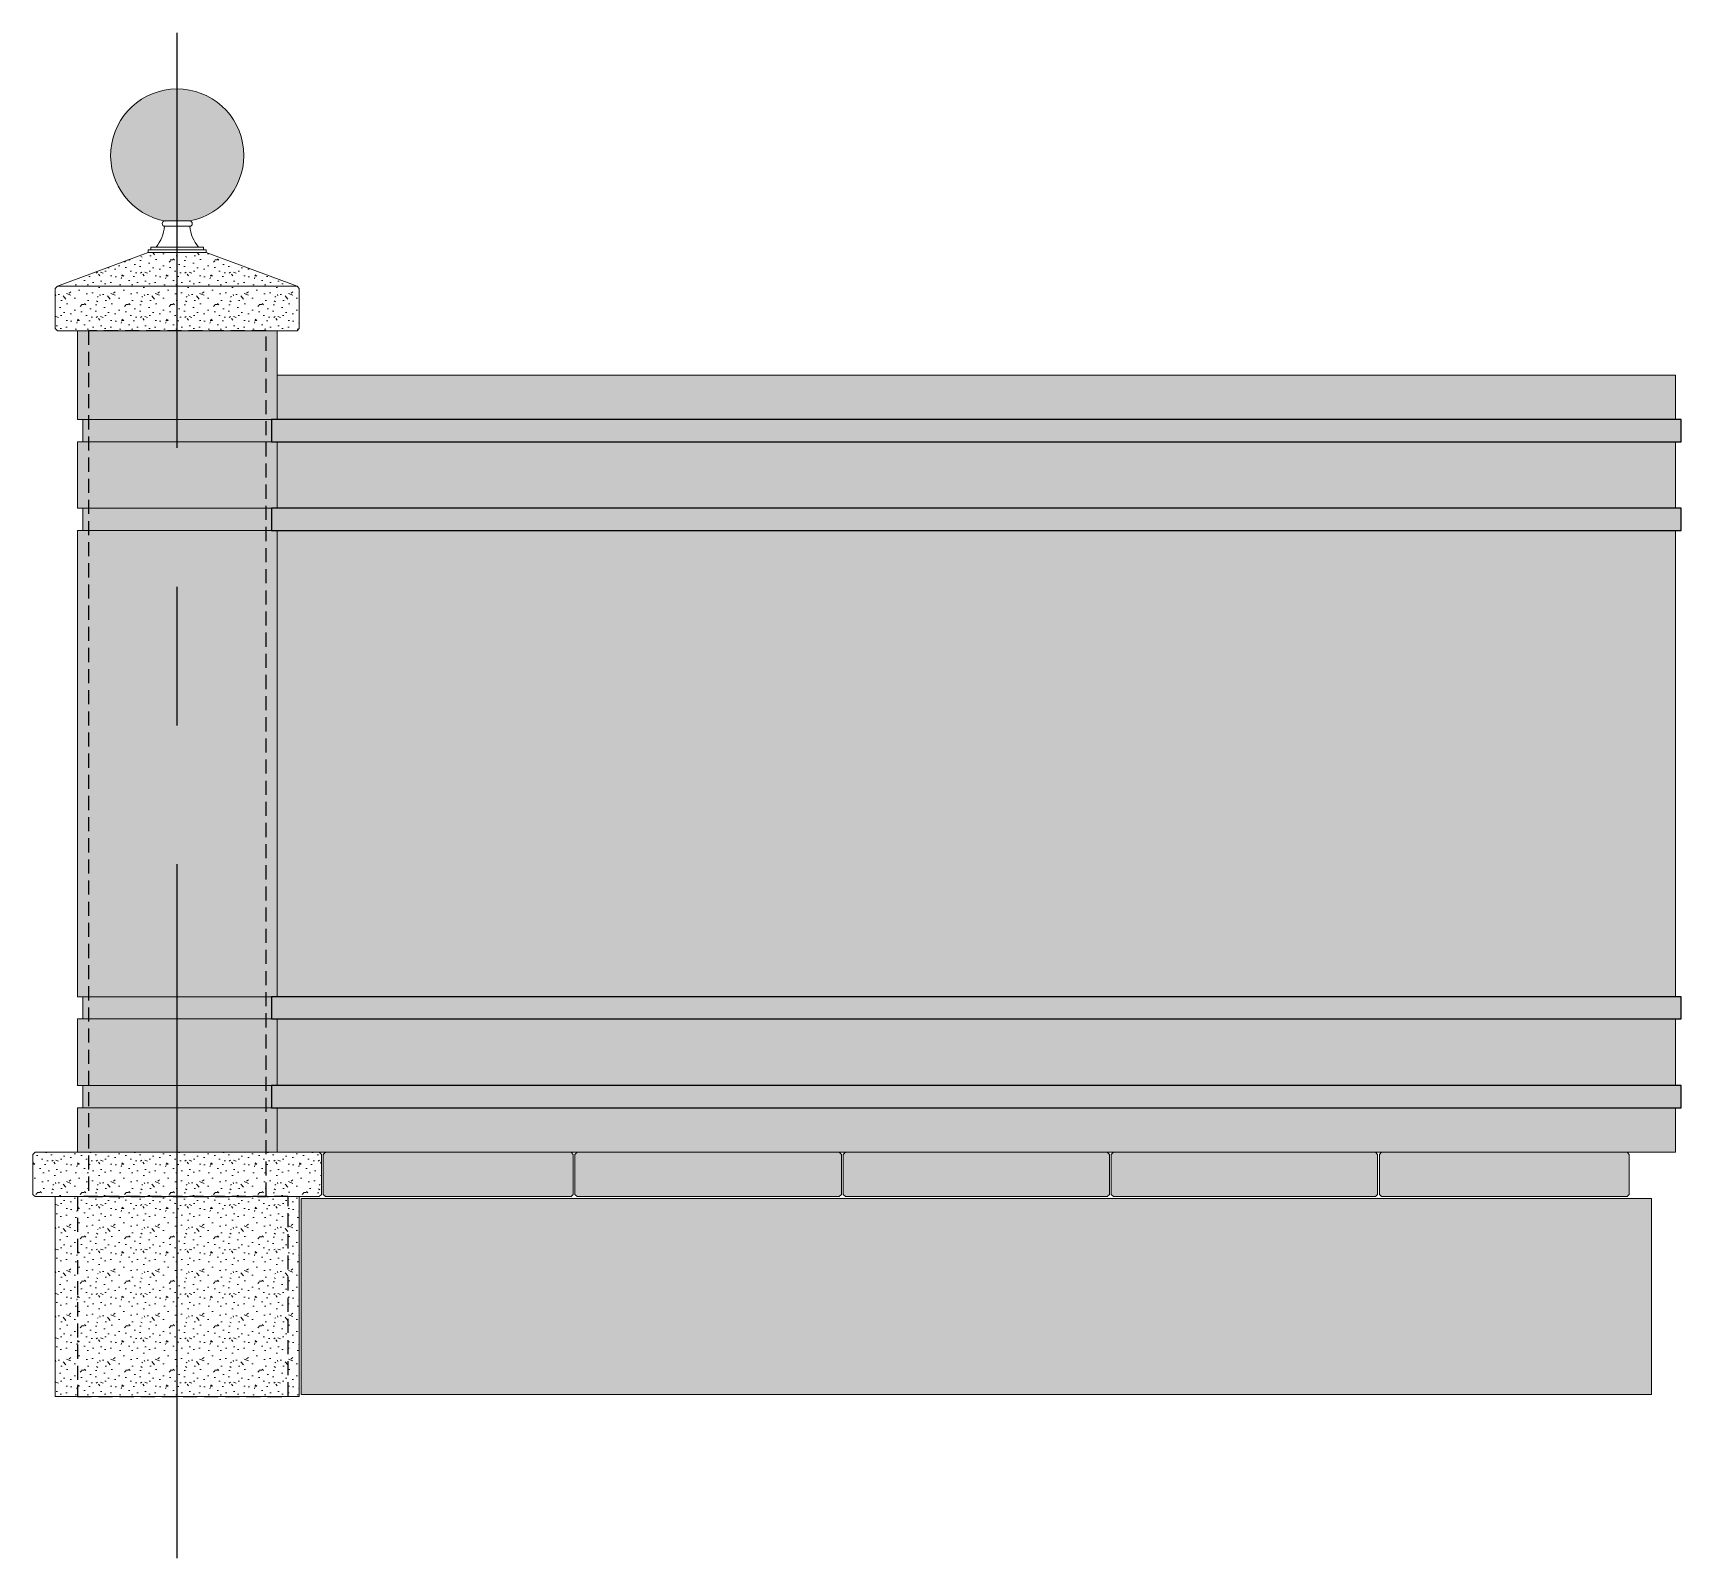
# Model space of a CAD drawing. Header units: inches. Extents: x 295786 to 300745, y 68261 to 70432.
# Drawn here: x 296718.9 to 296867.4, y 69351.5 to 69488.9 of the extents above; entities that cross this region are included whole.
import ezdxf

# ---------------------------------------------------------------- set-up
doc = ezdxf.new("R2010")
doc.units = ezdxf.units.IN
doc.header["$MEASUREMENT"] = 0
doc.linetypes.add('CENTER', pattern=[2, 1.25, -0.25, 0.25, -0.25])
doc.linetypes.add('HIDDEN', pattern=[9.525, 6.35, -3.175])
doc.layers.add('CENTRE LINE', color=8, linetype='CENTER')
doc.layers.add('HIDDEN', color=2, linetype='HIDDEN')
for name, color, linetype, lineweight in [('F--BLOCKWALL-HATCH', 250, 'Continuous', 13), ('G--STELWRK-1', 9, 'Continuous', 18), ('G--STELWRK-2', 2, 'Continuous', 25), ('M--PAVERS', 3, 'Continuous', 18), ('M--PAVERS-2', 3, 'Continuous', 18), ('M--TILING-1', 8, 'Continuous', 13), ('PAINT LINE', 252, 'Continuous', 18)]:
    doc.layers.add(name, color=color, linetype=linetype, lineweight=lineweight)
pattern_1 = [(0, (-2156.154, -289.823), (0, 4), [0, -4]), (0, (-2156.114, -291.223), (0, 4), [0, -4]), (0, (-2155.994, -289.063), (0, 4), [0, -4]), (338.1986, (-2158.0739, -290.30305), (12.000001092, -3.999999642), [0.430812, -21.109848]), (216.8699, (-2157.6739, -290.46305), (11.9999996713, 8.000000493), [0.2, -19.8]), (130.6013, (-2157.8339, -290.58305), (20.00000168495, -23.9999960726), [0.36878, -36.509396]), (206.5651, (-2159.1539, -291.063), (-3.999996632, -4.000005238), [0.089444, -8.854828]), (326.3099, (-2159.2339, -291.103), (7.999998231, -4.000005338), [0.144224, -14.277984]), (108.4349, (-2159.1139, -291.183), (-3.999993613, 8.0000017384), [0.126492, -12.52262]), (225, (-2156.594, -291.463), (-4e-16, -4.000001238), [0.169704, -5.487148]), (0, (-2156.714, -291.583), (4, 4), [0.24, -3.76]), (135, (-2156.474, -291.583), (-4.000001238, 0), [0.169704, -5.487148]), (251.5651, (-2157.0739, -288.903), (3.999993613, 8.0000017384), [0.126492, -12.52262]), (0, (-2157.114, -289.023), (4, 4), [0.2, -3.8]), (143.1301, (-2156.9139, -289.02305), (-11.9999996713, 8.000000493), [0.2, -19.8]), (213.6901, (-2159.1939, -288.863), (7.999998231, 4.000005338), [0.144224, -14.277984]), (341.5651, (-2159.3139, -288.943), (-8.0000017384, 3.999993613), [0.252984, -12.396128]), (126.8699, (-2159.0739, -289.02305), (8.000000493, -11.9999996713), [0.2, -19.8]), (0, (-2158.034, -289.023), (0, 4), [0, -4]), (0, (-2159.114, -290.063), (0, 4), [0, -4]), (0, (-2157.994, -291.543), (0, 4), [0, -4]), (0, (-2156.914, -290.303), (0, 4), [0, -4]), (0, (-2158.074, -289.623), (0, 4), [0, -4]), (0, (-2158.954, -289.503), (0, 4), [0, -4]), (0, (-2158.594, -289.743), (0, 4), [0, -4]), (0, (-2158.754, -290.703), (0, 4), [0, -4]), (0, (-2159.714, -290.543), (0, 4), [0, -4]), (0, (-2159.674, -289.623), (0, 4), [0, -4]), (0, (-2159.794, -288.743), (0, 4), [0, -4]), (0, (-2158.554, -288.583), (0, 4), [0, -4]), (0, (-2157.674, -288.423), (0, 4), [0, -4]), (0, (-2156.274, -288.583), (0, 4), [0, -4]), (0, (-2157.234, -289.823), (0, 4), [0, -4]), (0, (-2157.634, -289.103), (0, 4), [0, -4]), (0, (-2157.314, -291.023), (0, 4), [0, -4]), (0, (-2158.514, -291.223), (0, 4), [0, -4]), (0, (-2157.314, -292.103), (0, 4), [0, -4]), (0, (-2158.634, -291.863), (0, 4), [0, -4]), (0, (-2159.914, -291.983), (0, 4), [0, -4]), (0, (-2159.434, -292.183), (0, 4), [0, -4]), (0, (-2159.394, -291.623), (0, 4), [0, -4]), (0, (-2156.714, -292.263), (0, 4), [0, -4]), (0, (-2156.234, -290.623), (0, 4), [0, -4]), (0, (-2156.434, -289.423), (0, 4), [0, -4]), (0, (-2158.274, -292.303), (0, 4), [0, -4])]
pattern_2 = [(0, (-2156.154, -293.823), (0, 4), [0, -4]), (0, (-2156.114, -295.223), (0, 4), [0, -4]), (0, (-2155.994, -293.063), (0, 4), [0, -4]), (338.1986, (-2158.0739, -294.30305), (12.000001092, -3.999999642), [0.430812, -21.109848]), (216.8699, (-2157.6739, -294.46305), (11.9999996713, 8.000000493), [0.2, -19.8]), (130.6013, (-2157.8339, -294.58305), (20.00000168495, -23.9999960726), [0.36878, -36.509396]), (206.5651, (-2159.1539, -295.063), (-3.999996632, -4.000005238), [0.089444, -8.854828]), (326.3099, (-2159.2339, -295.103), (7.999998231, -4.000005338), [0.144224, -14.277984]), (108.4349, (-2159.1139, -295.183), (-3.999993613, 8.0000017384), [0.126492, -12.52262]), (225, (-2156.594, -295.463), (-4e-16, -4.000001238), [0.169704, -5.487148]), (0, (-2156.714, -295.583), (4, 4), [0.24, -3.76]), (135, (-2156.474, -295.583), (-4.000001238, 0), [0.169704, -5.487148]), (251.5651, (-2157.0739, -292.903), (3.999993613, 8.0000017384), [0.126492, -12.52262]), (0, (-2157.114, -293.023), (4, 4), [0.2, -3.8]), (143.1301, (-2156.9139, -293.02305), (-11.9999996713, 8.000000493), [0.2, -19.8]), (213.6901, (-2159.1939, -292.863), (7.999998231, 4.000005338), [0.144224, -14.277984]), (341.5651, (-2159.3139, -292.943), (-8.0000017384, 3.999993613), [0.252984, -12.396128]), (126.8699, (-2159.0739, -293.02305), (8.000000493, -11.9999996713), [0.2, -19.8]), (0, (-2158.034, -293.023), (0, 4), [0, -4]), (0, (-2159.114, -294.063), (0, 4), [0, -4]), (0, (-2157.994, -295.543), (0, 4), [0, -4]), (0, (-2156.914, -294.303), (0, 4), [0, -4]), (0, (-2158.074, -293.623), (0, 4), [0, -4]), (0, (-2158.954, -293.503), (0, 4), [0, -4]), (0, (-2158.594, -293.743), (0, 4), [0, -4]), (0, (-2158.754, -294.703), (0, 4), [0, -4]), (0, (-2159.714, -294.543), (0, 4), [0, -4]), (0, (-2159.674, -293.623), (0, 4), [0, -4]), (0, (-2159.794, -292.743), (0, 4), [0, -4]), (0, (-2158.554, -292.583), (0, 4), [0, -4]), (0, (-2157.674, -292.423), (0, 4), [0, -4]), (0, (-2156.274, -292.583), (0, 4), [0, -4]), (0, (-2157.234, -293.823), (0, 4), [0, -4]), (0, (-2157.634, -293.103), (0, 4), [0, -4]), (0, (-2157.314, -295.023), (0, 4), [0, -4]), (0, (-2158.514, -295.223), (0, 4), [0, -4]), (0, (-2157.314, -296.103), (0, 4), [0, -4]), (0, (-2158.634, -295.863), (0, 4), [0, -4]), (0, (-2159.914, -295.983), (0, 4), [0, -4]), (0, (-2159.434, -296.183), (0, 4), [0, -4]), (0, (-2159.394, -295.623), (0, 4), [0, -4]), (0, (-2156.714, -296.263), (0, 4), [0, -4]), (0, (-2156.234, -294.623), (0, 4), [0, -4]), (0, (-2156.434, -293.423), (0, 4), [0, -4]), (0, (-2158.274, -296.303), (0, 4), [0, -4])]
pattern_3 = [(0, (-380.4524, 2.56), (0, 4), [0, -4]), (0, (-380.4124, 1.16), (0, 4), [0, -4]), (0, (-380.2924, 3.32), (0, 4), [0, -4]), (338.1986, (-382.3724, 2.08), (12.000001092, -3.999999642), [0.430812, -21.109848]), (216.8699, (-381.9724, 1.92), (11.9999996713, 8.000000493), [0.2, -19.8]), (130.6013, (-382.1324, 1.8), (20.00000168495, -23.9999960726), [0.36878, -36.509396]), (206.5651, (-383.4524, 1.32), (-3.999996632, -4.000005238), [0.089444, -8.854828]), (326.3099, (-383.5324, 1.28), (7.999998231, -4.000005338), [0.144224, -14.277984]), (108.4349, (-383.4124, 1.2), (-3.999993613, 8.0000017384), [0.126492, -12.52262]), (225, (-380.8924, 0.92), (-4e-16, -4.000001238), [0.169704, -5.487148]), (0, (-381.0124, 0.8), (4, 4), [0.24, -3.76]), (135, (-380.7724, 0.8), (-4.000001238, 0), [0.169704, -5.487148]), (251.5651, (-381.3724, 3.48), (3.999993613, 8.0000017384), [0.126492, -12.52262]), (0, (-381.4124, 3.36), (4, 4), [0.2, -3.8]), (143.1301, (-381.2124, 3.36), (-11.9999996713, 8.000000493), [0.2, -19.8]), (213.6901, (-383.4924, 3.52), (7.999998231, 4.000005338), [0.144224, -14.277984]), (341.5651, (-383.6124, 3.44), (-8.0000017384, 3.999993613), [0.252984, -12.396128]), (126.8699, (-383.3724, 3.36), (8.000000493, -11.9999996713), [0.2, -19.8]), (0, (-382.3324, 3.36), (0, 4), [0, -4]), (0, (-383.4124, 2.32), (0, 4), [0, -4]), (0, (-382.2924, 0.84), (0, 4), [0, -4]), (0, (-381.2124, 2.08), (0, 4), [0, -4]), (0, (-382.3724, 2.76), (0, 4), [0, -4]), (0, (-383.2524, 2.88), (0, 4), [0, -4]), (0, (-382.8924, 2.64), (0, 4), [0, -4]), (0, (-383.0524, 1.68), (0, 4), [0, -4]), (0, (-384.0124, 1.84), (0, 4), [0, -4]), (0, (-383.9724, 2.76), (0, 4), [0, -4]), (0, (-384.0924, 3.64), (0, 4), [0, -4]), (0, (-382.8524, 3.8), (0, 4), [0, -4]), (0, (-381.9724, 3.96), (0, 4), [0, -4]), (0, (-380.5724, 3.8), (0, 4), [0, -4]), (0, (-381.5324, 2.56), (0, 4), [0, -4]), (0, (-381.9324, 3.28), (0, 4), [0, -4]), (0, (-381.6124, 1.36), (0, 4), [0, -4]), (0, (-382.8124, 1.16), (0, 4), [0, -4]), (0, (-381.6124, 0.28), (0, 4), [0, -4]), (0, (-382.9324, 0.52), (0, 4), [0, -4]), (0, (-384.2124, 0.4), (0, 4), [0, -4]), (0, (-383.7324, 0.2), (0, 4), [0, -4]), (0, (-383.6924, 0.76), (0, 4), [0, -4]), (0, (-381.0124, 0.12), (0, 4), [0, -4]), (0, (-380.5324, 1.76), (0, 4), [0, -4]), (0, (-380.7324, 2.96), (0, 4), [0, -4]), (0, (-382.5724, 0.08), (0, 4), [0, -4])]

msp = doc.modelspace()

# ---------------------------------------------------------------- hatches: boundary and pattern name
at = {"layer": 'F--BLOCKWALL-HATCH'}
h = msp.add_hatch(dxfattribs=at)
h.set_pattern_fill('CONC', color=256, scale=4, pattern_type=2)
h.set_pattern_definition(pattern_1)
h.paths.add_polyline_path([(296729.30202618, 69469.08397266), (296734.52397382, 69469.08397266), (296742.713, 69466.051), (296721.113, 69466.051)])
h = msp.add_hatch(dxfattribs=at)
h.set_pattern_fill('CONC', color=256, scale=4, pattern_type=2)
h.set_pattern_definition(pattern_1)
h.paths.add_polyline_path([(296721.113, 69466.051), (296742.713, 69466.051), (296742.913, 69465.851), (296742.913, 69462.251), (296742.713, 69462.051), (296721.113, 69462.051), (296720.913, 69462.251), (296720.913, 69465.851)])
h = msp.add_hatch(dxfattribs=at)
h.set_pattern_fill('CONC', color=256, scale=4, pattern_type=2)
h.set_pattern_definition(pattern_2)
h.paths.add_polyline_path([(296740.913, 69462.051), (296722.913, 69462.051), (296722.913, 69454.051), (296723.413, 69454.051), (296723.413, 69452.051), (296722.913, 69452.051), (296722.913, 69446.051), (296723.413, 69446.051), (296723.413, 69444.051), (296722.913, 69444.051), (296722.913, 69402.051), (296723.413, 69402.051), (296723.413, 69400.051), (296722.913, 69400.051), (296722.913, 69394.051), (296723.413, 69394.051), (296723.413, 69392.051), (296722.913, 69392.051), (296722.913, 69388.051), (296740.913, 69388.051), (296740.913, 69392.051), (296740.413, 69392.051), (296740.413, 69394.051), (296740.913, 69394.051), (296740.913, 69400.051), (296740.413, 69400.051), (296740.413, 69402.051), (296740.913, 69402.051), (296740.913, 69444.051), (296740.413, 69444.051), (296740.413, 69446.051), (296740.913, 69446.051), (296740.913, 69452.051), (296740.413, 69452.051), (296740.413, 69454.051), (296740.913, 69454.051)])
h.paths.add_polyline_path([(296723.413, 69454.051), (296740.413, 69454.051), (296740.413, 69452.051), (296723.413, 69452.051)], flags=17)
h.paths.add_polyline_path([(296723.413, 69446.051), (296740.413, 69446.051), (296740.413, 69444.051), (296723.413, 69444.051)], flags=17)
h.paths.add_polyline_path([(296723.413, 69402.051), (296740.413, 69402.051), (296740.413, 69400.051), (296723.413, 69400.051)], flags=17)
h.paths.add_polyline_path([(296723.413, 69394.051), (296740.413, 69394.051), (296740.413, 69392.051), (296723.413, 69392.051)], flags=17)
h = msp.add_hatch(dxfattribs=at)
h.set_pattern_fill('CONC', color=256, scale=4, pattern_type=2)
h.set_pattern_definition(pattern_3)
h.paths.add_polyline_path([(296740.913, 69454.051), (296866.913, 69454.051), (296866.913, 69458.051), (296740.913, 69458.051)])
h.paths.add_polyline_path([(296740.913, 69446.051), (296866.913, 69446.051), (296866.913, 69452.051), (296740.913, 69452.051)])
h.paths.add_polyline_path([(296740.913, 69402.051), (296866.913, 69402.051), (296866.913, 69444.051), (296740.913, 69444.051)])
h.paths.add_polyline_path([(296866.913, 69392.051), (296740.913, 69392.051), (296740.913, 69388.051), (296866.913, 69388.051)])
h.paths.add_polyline_path([(296740.913, 69394.051), (296866.913, 69394.051), (296866.913, 69400.051), (296740.913, 69400.051)])
h = msp.add_hatch(dxfattribs=at)
h.set_pattern_fill('CONC', color=256, scale=4, pattern_type=2)
h.set_pattern_definition(pattern_2)
h.paths.add_polyline_path([(296723.413, 69454.051), (296740.413, 69454.051), (296740.413, 69452.051), (296723.413, 69452.051)])
h.paths.add_polyline_path([(296723.413, 69446.051), (296740.413, 69446.051), (296740.413, 69444.051), (296723.413, 69444.051)])
h.paths.add_polyline_path([(296723.413, 69402.051), (296740.413, 69402.051), (296740.413, 69400.051), (296723.413, 69400.051)])
h.paths.add_polyline_path([(296723.413, 69394.051), (296740.413, 69394.051), (296740.413, 69392.051), (296723.413, 69392.051)])
h = msp.add_hatch(dxfattribs=at)
h.set_pattern_fill('CONC', color=256, scale=4, pattern_type=2)
h.set_pattern_definition(pattern_3)
h.paths.add_polyline_path([(296867.413, 69394.051), (296740.413, 69394.051), (296740.413, 69392.051), (296867.413, 69392.051)])
h.paths.add_polyline_path([(296867.413, 69402.051), (296740.413, 69402.051), (296740.413, 69400.051), (296867.413, 69400.051)])
h.paths.add_polyline_path([(296867.413, 69446.051), (296740.413, 69446.051), (296740.413, 69444.051), (296867.413, 69444.051)])
h.paths.add_polyline_path([(296867.413, 69454.051), (296740.413, 69454.051), (296740.413, 69452.051), (296867.413, 69452.051)])
h = msp.add_hatch(dxfattribs=at)
h.set_pattern_fill('CONC', color=256, scale=4, pattern_type=2)
h.set_pattern_definition(pattern_2)
h.paths.add_polyline_path([(296719.113, 69388.051), (296744.713, 69388.051), (296744.913, 69387.851), (296744.913, 69384.251), (296744.713, 69384.051), (296719.113, 69384.051), (296718.913, 69384.251), (296718.913, 69387.851)])
h = msp.add_hatch(dxfattribs=at)
h.set_pattern_fill('CONC', color=256, scale=4, pattern_type=2)
h.set_pattern_definition(pattern_2)
h.paths.add_polyline_path([(296840.433, 69388.051), (296862.553, 69388.051), (296862.753, 69387.851), (296862.753, 69384.251), (296862.553, 69384.051), (296840.433, 69384.051), (296840.233, 69384.251), (296840.233, 69387.851)])
h.paths.add_polyline_path([(296839.873, 69388.051), (296816.273, 69388.051), (296816.073, 69387.851), (296816.073, 69384.251), (296816.273, 69384.051), (296839.873, 69384.051), (296840.073, 69384.251), (296840.073, 69387.851)])
h.paths.add_polyline_path([(296815.713, 69388.051), (296792.113, 69388.051), (296791.913, 69387.851), (296791.913, 69384.251), (296792.113, 69384.051), (296815.713, 69384.051), (296815.913, 69384.251), (296815.913, 69387.851)])
h.paths.add_polyline_path([(296791.553, 69388.051), (296767.953, 69388.051), (296767.753, 69387.851), (296767.753, 69384.251), (296767.953, 69384.051), (296791.553, 69384.051), (296791.753, 69384.251), (296791.753, 69387.851)])
h.paths.add_polyline_path([(296767.393, 69388.051), (296745.273, 69388.051), (296745.073, 69387.851), (296745.073, 69384.251), (296745.273, 69384.051), (296767.393, 69384.051), (296767.593, 69384.251), (296767.593, 69387.851)])
h = msp.add_hatch(dxfattribs=at)
h.set_pattern_fill('CONC', color=256, scale=4, pattern_type=2)
h.set_pattern_definition(pattern_2)
h.paths.add_polyline_path([(296742.913, 69384.051), (296720.913, 69384.051), (296720.913, 69366.051), (296742.913, 69366.051)])
h = msp.add_hatch(dxfattribs=at)
h.set_pattern_fill('CONC', color=252, scale=4, pattern_type=2)
h.set_pattern_definition(pattern_2)
h.paths.add_polyline_path([(296743.073, 69383.891), (296864.753, 69383.891), (296864.753, 69366.211), (296743.073, 69366.211)])
at = {"layer": 'PAINT LINE'}
h = msp.add_hatch(color=256, dxfattribs=at)
h.set_gradient(color1=(255, 127, 0), one_color=1, tint=1, name='SPHERICAL')
h.paths.add_polyline_path([(296731.913, 69483.83224095), (296731.913, 69471.93693748), (296733.02897356, 69471.93693748, 0.9105747929)])
h.paths.add_polyline_path([(296731.913, 69483.83224095, 0.9105747929), (296730.79702644, 69471.93693748), (296731.913, 69471.93693748)])

# ---------------------------------------------------------------- linework, layer by layer
at = {"layer": 'CENTRE LINE', "ltscale": 50}
msp.add_line((296731.913, 69351.49095084), (296731.913, 69488.87095084), dxfattribs=at)
at = {"layer": 'G--STELWRK-1', "ltscale": 0.1}
msp.add_line((296733.02897356, 69471.45295548), (296730.79702644, 69471.45295548), dxfattribs=at)
msp.add_lwpolyline([(296730.79702644, 69471.45295548, -1), (296730.79702644, 69471.93693748), (296733.02897356, 69471.93693748)], format="xyb", dxfattribs=at)
for points in [[(296734.52397382, 69469.08397266), (296729.30202618, 69469.08397266), (296729.30202618, 69469.32596366), (296734.52397382, 69469.32596366)], [(296734.28198282, 69469.32596366), (296729.54401718, 69469.32596366), (296729.54401718, 69469.56795466), (296734.28198282, 69469.56795466)]]:
    msp.add_lwpolyline(points, close=True, dxfattribs=at)
for centre, radius, start, end in [((296731.913, 69477.83224095), 6, 280.7191831823, 260.1076496528), ((296727.10086074, 69471.85089869), 3.69716696, 321.8673142747, 353.8210194361), ((296733.02897356, 69471.69494648), 0.241991, 270, 90), ((296736.72513926, 69471.85089869), 3.69716696, 186.1789805639, 218.1326857253)]:
    msp.add_arc(centre, radius, start, end, dxfattribs=at)
at = {"layer": 'G--STELWRK-2'}
for points in [[(296867.413, 69454.051), (296740.413, 69454.051), (296740.413, 69452.051), (296867.413, 69452.051)], [(296867.413, 69446.051), (296740.413, 69446.051), (296740.413, 69444.051), (296867.413, 69444.051)], [(296867.413, 69402.051), (296740.413, 69402.051), (296740.413, 69400.051), (296867.413, 69400.051)], [(296867.413, 69394.051), (296740.413, 69394.051), (296740.413, 69392.051), (296867.413, 69392.051)]]:
    msp.add_lwpolyline(points, close=True, dxfattribs=at)
at = {"layer": 'HIDDEN', "linetype": 'HIDDEN', "ltscale": 0.2}
for points in [[(296739.913, 69462.051), (296723.913, 69462.051), (296723.913, 69384.051), (296739.913, 69384.051)], [(296741.913, 69384.051), (296722.913, 69384.051), (296722.913, 69366.051), (296741.913, 69366.051)]]:
    msp.add_lwpolyline(points, close=True, dxfattribs=at)
at = {"layer": 'M--PAVERS'}
for points in [[(296729.30202618, 69469.08397266), (296734.52397382, 69469.08397266), (296742.713, 69466.051), (296721.113, 69466.051)], [(296721.113, 69466.051), (296742.713, 69466.051), (296742.913, 69465.851), (296742.913, 69462.251), (296742.713, 69462.051), (296721.113, 69462.051), (296720.913, 69462.251), (296720.913, 69465.851)], [(296740.913, 69462.051), (296722.913, 69462.051), (296722.913, 69454.051), (296723.413, 69454.051), (296723.413, 69452.051), (296722.913, 69452.051), (296722.913, 69446.051), (296723.413, 69446.051), (296723.413, 69444.051), (296722.913, 69444.051), (296722.913, 69402.051), (296723.413, 69402.051), (296723.413, 69400.051), (296722.913, 69400.051), (296722.913, 69394.051), (296723.413, 69394.051), (296723.413, 69392.051), (296722.913, 69392.051), (296722.913, 69388.051), (296740.913, 69388.051), (296740.913, 69392.051), (296740.413, 69392.051), (296740.413, 69394.051), (296740.913, 69394.051), (296740.913, 69400.051), (296740.413, 69400.051), (296740.413, 69402.051), (296740.913, 69402.051), (296740.913, 69444.051), (296740.413, 69444.051), (296740.413, 69446.051), (296740.913, 69446.051), (296740.913, 69452.051), (296740.413, 69452.051), (296740.413, 69454.051), (296740.913, 69454.051)], [(296866.913, 69458.051), (296740.913, 69458.051), (296740.913, 69454.051), (296740.413, 69454.051), (296740.413, 69452.051), (296740.913, 69452.051), (296740.913, 69446.051), (296740.413, 69446.051), (296740.413, 69444.051), (296740.913, 69444.051), (296740.913, 69402.051), (296740.413, 69402.051), (296740.413, 69400.051), (296740.913, 69400.051), (296740.913, 69394.051), (296740.413, 69394.051), (296740.413, 69392.051), (296740.913, 69392.051), (296740.913, 69388.051), (296866.913, 69388.051), (296866.913, 69392.051), (296867.413, 69392.051), (296867.413, 69394.051), (296866.913, 69394.051), (296866.913, 69400.051), (296867.413, 69400.051), (296867.413, 69402.051), (296866.913, 69402.051), (296866.913, 69444.051), (296867.413, 69444.051), (296867.413, 69446.051), (296866.913, 69446.051), (296866.913, 69452.051), (296867.413, 69452.051), (296867.413, 69454.051), (296866.913, 69454.051)], [(296723.413, 69454.051), (296740.413, 69454.051), (296740.413, 69452.051), (296723.413, 69452.051)], [(296723.413, 69446.051), (296740.413, 69446.051), (296740.413, 69444.051), (296723.413, 69444.051)], [(296723.413, 69402.051), (296740.413, 69402.051), (296740.413, 69400.051), (296723.413, 69400.051)], [(296723.413, 69394.051), (296740.413, 69394.051), (296740.413, 69392.051), (296723.413, 69392.051)], [(296719.113, 69388.051), (296744.713, 69388.051), (296744.913, 69387.851), (296744.913, 69384.251), (296744.713, 69384.051), (296719.113, 69384.051), (296718.913, 69384.251), (296718.913, 69387.851)], [(296742.913, 69384.051), (296720.913, 69384.051), (296720.913, 69366.051), (296742.913, 69366.051)]]:
    msp.add_lwpolyline(points, close=True, dxfattribs=at)
at = {"layer": 'M--PAVERS-2'}
for points in [[(296767.393, 69388.051), (296745.273, 69388.051), (296745.073, 69387.851), (296745.073, 69384.251), (296745.273, 69384.051), (296767.393, 69384.051), (296767.593, 69384.251), (296767.593, 69387.851)], [(296791.553, 69388.051), (296767.953, 69388.051), (296767.753, 69387.851), (296767.753, 69384.251), (296767.953, 69384.051), (296791.553, 69384.051), (296791.753, 69384.251), (296791.753, 69387.851)], [(296815.713, 69388.051), (296792.113, 69388.051), (296791.913, 69387.851), (296791.913, 69384.251), (296792.113, 69384.051), (296815.713, 69384.051), (296815.913, 69384.251), (296815.913, 69387.851)], [(296839.873, 69388.051), (296816.273, 69388.051), (296816.073, 69387.851), (296816.073, 69384.251), (296816.273, 69384.051), (296839.873, 69384.051), (296840.073, 69384.251), (296840.073, 69387.851)], [(296840.433, 69388.051), (296862.553, 69388.051), (296862.753, 69387.851), (296862.753, 69384.251), (296862.553, 69384.051), (296840.433, 69384.051), (296840.233, 69384.251), (296840.233, 69387.851)]]:
    msp.add_lwpolyline(points, close=True, dxfattribs=at)
at = {"layer": 'M--TILING-1', "color": 42}
msp.add_lwpolyline([(296743.073, 69383.891), (296864.753, 69383.891), (296864.753, 69366.211), (296743.073, 69366.211)], close=True, dxfattribs=at)

doc.saveas('drawing.dxf')
